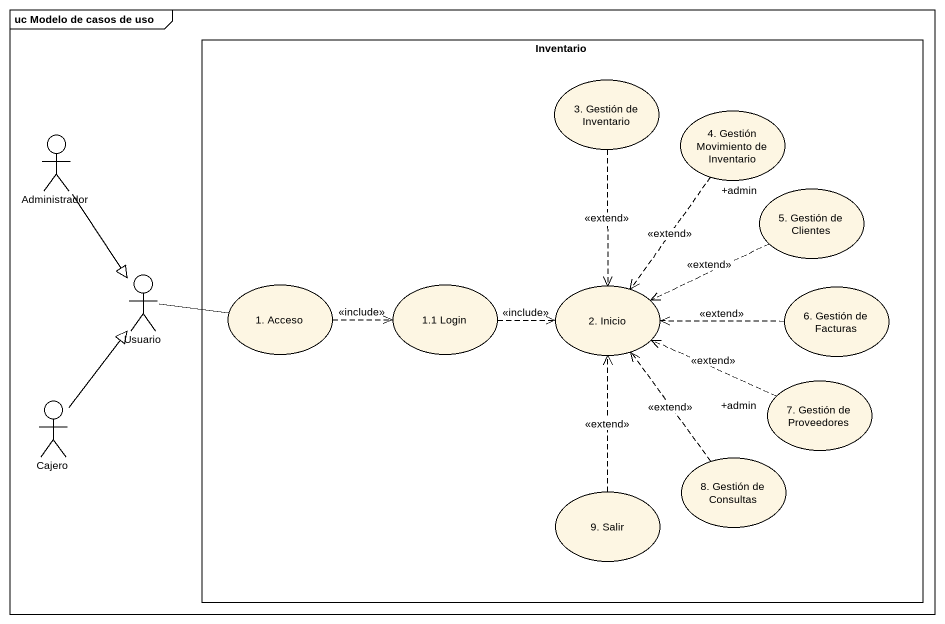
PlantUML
@startuml
mainframe uc Modelo de casos de uso
rectangle Inventario {
  usecase "3. Gestión de Inventario" as u3_Gestión_de_Inventario
  usecase "4. Gestión Movimiento de Inventario" as u4_Gestión_Movimiento_de
  usecase "5. Gestión de Clientes" as u5_Gestión_de_Clientes
  usecase "1. Acceso" as u1_Acceso
  usecase "1.1 Login" as u1_1_Login
  usecase "2. Inicio" as u2_Inicio
  usecase "6. Gestión de Facturas" as u6_Gestión_de_Facturas
  usecase "7. Gestión de Proveedores" as u7_Gestión_de_Proveedores
  usecase "8. Gestión de Consultas" as u8_Gestión_de_Consultas
  usecase "9. Salir" as u9_Salir
}
actor Administrador
actor Usuario
actor Cajero
u3_Gestión_de_Inventario ..> u2_Inicio : <<extend>>
Administrador --|> Usuario
u4_Gestión_Movimiento_de "+admin" ..> u2_Inicio : <<extend>>
u5_Gestión_de_Clientes .left.> u2_Inicio : <<extend>>
u1_Acceso -left- Usuario
u1_Acceso .right.> u1_1_Login : <<include>>
u1_1_Login .right.> u2_Inicio : <<include>>
u6_Gestión_de_Facturas .left.> u2_Inicio : <<extend>>
Cajero -up-|> Usuario
u7_Gestión_de_Proveedores "+admin" .left.> u2_Inicio : <<extend>>
u8_Gestión_de_Consultas .up.> u2_Inicio : <<extend>>
u9_Salir .up.> u2_Inicio : <<extend>>
@enduml
